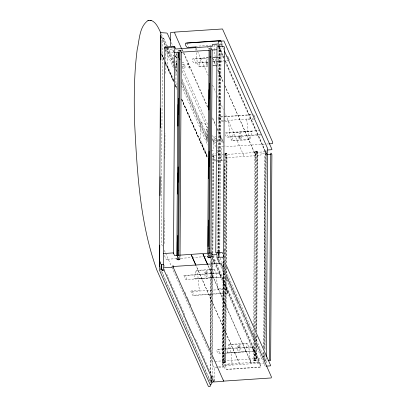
<?xml version="1.0" encoding="UTF-8"?>
<svg xmlns="http://www.w3.org/2000/svg" width="407" height="407" viewBox="0 0 407 407"><rect width="100%" height="100%" fill="white"/><g stroke="black" fill="none" stroke-linecap="round" stroke-linejoin="round"><path stroke-width="0.31" stroke-dasharray="2.04 1.53" d="M164.326 243.605L164.479 218.198M164.835 158.491L164.988 133.084M165.344 73.377L165.486 49.242M164.464 266.417L163.807 264.84M167.475 47.863L167.363 65.476L174.079 80.82M176.933 65.802C176.373 64.896 174.674 60.078 177.086 61.36M175.997 66.814L175.926 84.798L175.6 84.249M176.414 64.55L176.429 61.833M176.745 64.55L176.78 61.95M177.157 256.949L177.162 255.677M177.615 257.814L177.625 255.911M177.93 257.621L177.94 255.718M179.314 257.193L179.324 255.927M180.062 257.199L180.067 255.927M185.068 67.196L184.798 64.759L181.965 64.474M187.408 64.316C186.833 62.022 189.555 63.975 188.202 64.861C186.671 65.008 188.075 63.273 188.436 64.759M188.873 67.613C188.232 65.42 190.929 66.992 189.728 68.117C188.227 68.437 189.433 66.478 189.886 68.025M190.893 291.478L191.31 290.954L199.384 290.211L199.379 290.629L197.726 274.598L196.077 270.874L214.347 269.602L212.596 277.828L194.053 279.06M207.723 255.036L207.733 253.765M208.465 255.677L208.476 253.77M208.786 254.848L208.796 253.581M209.875 255.133L209.88 253.953M210.18 255.052L210.185 253.78M160.134 267.74L210.404 381.191L210.104 381.211L210.124 377.101M210.149 373.082L210.266 353.418M210.292 348.977L210.806 263.36M210.806 262.724L210.836 258.282M210.373 382.834L210.383 380.937M210.399 378.408L210.429 377.075M210.455 373.056L210.572 353.398M210.572 349.287L211.116 258.14M210.719 350.748L211.269 258.572M211.33 355.474L211.294 361.248L213.863 367.043L216.636 366.931M211.35 351.663L211.869 264.642M211.874 264.011L211.899 259.564M211.94 252.574L212.128 220.818M212.149 217.638L212.52 155.306L223.377 154.68M212.057 356.44L212.027 361.579L214.133 361.38M212.083 352.63L212.632 260.531M212.673 253.546L213.258 155.703M212.149 376.948L212.261 357.89M212.281 354.08L212.83 261.971M212.861 257.524L212.871 255.616M212.886 253.078L213.477 153.978C211.314 154.609 212.057 154.095 215.613 153.286M213.823 141.524L213.843 139.067L214.774 138.517L216.27 138.416M213.985 380.886L214.001 378.317M214.219 381.171L214.311 367.821L218.167 367.44M217.877 141.239L217.893 139.102L217.038 138.553M217.714 252.147L218.93 47.624M218.345 251.674L219.556 48.367L220.625 50.412M218.467 251.964L219.673 49.924L218.076 49.786M218.564 251.709L219.78 47.385M219.434 256.41L219.444 255.082M219.465 251.908L220.66 50.499M220.238 138.39C219.551 136.32 222.273 137.678 221.108 138.929C219.566 139.225 220.798 137.281 221.266 138.838M219.821 252.045L221.037 48.097L219.388 47.975M221.683 141.651C221.113 139.484 223.738 141.107 222.553 142.191C220.991 142.45 222.258 140.568 222.71 142.099M222.42 44.745L221.52 42.425M223.128 270.156L222.588 361.04L223.412 361.609L223.901 361.416L224.42 273.702M223.153 266.346L223.184 260.628M223.214 256.181L223.224 254.278M223.168 270.004L222.629 360.887L214.759 361.34M223.189 266.188L223.224 260.475M223.25 256.664L223.265 254.121M223.453 271.957L222.96 366.178L223.524 271.479M223.484 266.88L223.514 261.798M223.54 257.351L223.56 254.177M223.55 267.033L223.585 261.314M223.611 257.504L223.626 254.329M223.86 272.7L223.331 361.045L224.181 360.775L225.03 361.055L225.534 276.521M223.886 268.254L223.921 262.535M223.942 258.725L223.998 249.196M224.359 188.853L224.506 164.082M224.176 272.939L223.616 366.397L217.246 366.89M224.206 267.857L224.237 262.774M224.262 258.328L224.313 249.44M224.359 242.45L224.827 163.69M224.883 160.536L224.868 159.885M224.873 155.372L224.506 259.732M224.45 269.256L224.481 263.543M225.229 274.811L224.715 361.253L225.239 361.492L225.778 361.06L226.282 276.526M225.254 270.365L225.29 264.647M225.31 260.836L225.941 155.342L226.256 155.148L225.626 261.279M224.72 361.625L223.631 361.701L224.72 361.711L224.766 353.851L223.677 353.927M224.868 154.39L225.956 154.395L225.91 162.256L224.893 162.327M225.564 271.444L225.6 265.725M225.997 276.78L225.498 360.678L253.48 358.745M226.022 272.97L226.053 267.251M226.078 262.805L226.724 154.767L227.004 155.153L226.363 262.556M226.302 272.715L226.338 266.997M229.477 60.384L227.818 56.4L212.703 57.453M253.561 338.517L253.439 358.898L254.344 359.467L254.757 359.3L254.863 341.458M253.622 334.554L253.617 328.988M253.637 325.178L254.665 152.986M254.299 339.789L254.182 358.903L255.576 358.679M254.319 335.978L254.35 330.896M254.375 327.086L255.408 152.991L255.983 153.393L254.94 328.754M255.672 343.167L255.581 359.569L254.93 359.742L254.492 359.559L254.543 351.699L255.632 351.709M255.749 329.828L256.807 152.254L256.166 152.07L255.718 152.243L255.672 160.104L256.761 160.027M254.884 337.647L254.914 332.565M255.698 338.721L255.723 334.274M256.802 153.195L257.117 153.001L256.059 330.906M255.978 344.246L255.891 358.908L255.53 358.659M256.003 340.435L256.034 335.353M256.435 345.772L256.359 358.531L262.154 357.931M256.461 341.325L256.496 335.607M256.517 331.797L257.585 152.62L257.86 153.007L256.802 331.547M256.71 346.154L256.639 358.913L256.171 359.335L255.576 359.106M256.741 341.071L256.771 335.994M263.67 357.555L263.7 351.836M263.726 347.39L264.876 154.879L266.076 154.629L264.921 350.32M263.945 351.999L263.914 357.132L264.041 351.862M263.97 347.553L265.14 151.226L266.02 153.185L267.328 153.149M264.062 348.687L265.237 151.089M264.865 360.485L264.901 354.131M264.972 354.319L264.942 359.457L266.417 359.188M264.998 349.872L266.168 153.546L266.646 154.594M266.783 152.594L266.997 150.03M266.387 357.382L266.275 363.166M225.956 154.395L224.868 154.472M223.708 365.242L232.199 364.255L232.194 364.672L230.54 348.641L228.892 344.917L247.156 343.645L245.406 351.872L226.862 353.103M256.807 152.254L255.718 152.33M254.492 359.559L255.586 359.483M227.192 352.737L253.434 351.256C254.868 350.829 252.783 346.845 251.668 346.891L217.16 349.287C215.751 349.567 217.903 353.825 218.925 353.652L253.836 350.982L252.172 347.232L218.167 349.593L219.831 353.576M207.219 272.156L207.168 272.212A1.211 0.493 0.3 0 0 205.667 271.571A1.211 0.493 0.3 0 0 205.225 272.41A1.211 0.493 0.3 0 0 207.219 272.156L206.985 273.133L205.784 273.321M207.509 129.848L207.616 138.11M175.9 84.453L177.162 83.506M206.288 129.187L206.191 138.614L207.326 141.661L207.382 131.659L206.288 129.187L207.682 129.09M180.062 50.865L180.118 50.382L180.744 50.468M217.46 64.81L219.129 57.331L212.703 57.779M265.537 361.218L265.674 360.856L219.251 256.095M252.075 131.023L233.577 132.239L233.577 132.657L251.938 131.375L250.076 139.632L231.812 140.898L230.097 137.037L228.475 121.144L220.309 121.53C219.19 121.591 217.109 117.486 218.544 117.165L251.236 114.891M227.096 352.742L228.861 344.5L247.13 343.228L248.84 347.095L250.463 362.988L258.633 362.601C259.651 362.428 261.808 366.687 260.394 366.966L225.682 369.358L225.285 369.19L223.702 365.618M179.975 50.85L180.677 50.585M176.028 64.021L177.07 64.077M208.837 48.825L210.19 47.914L211.823 48.321M206.095 63.884L206.329 62.907L207.941 62.795M238.904 137.927L239.138 136.956L240.756 136.844M240.028 346.199A1.211 0.493 0.3 0 1 238.034 346.454A1.211 0.493 0.3 0 1 238.477 345.619A1.211 0.493 0.3 0 1 240.028 346.199C240.588 346.917 238.746 347.954 237.83 346.973L237.81 350.503C240.313 353.205 240.883 345.752 239.402 347.263M182.056 62.693L182.931 62.235L184.081 62.709L184.066 65.125L183.252 64.784L182.204 64.952M224.847 146.199L224.959 145.706M224.979 153.246L225.132 153.495L225.081 153.225M255.906 151.083C250.641 154.655 262.866 152.615 255.942 151.083M217.267 152.93C219.129 151.689 218.152 147.736 217.155 145.889M206.217 273.275L207.046 272.787L207.015 276.48L205.845 276.928L204.996 276.46L205.016 272.929L205.443 273.204M215.741 136.279C214.168 136.304 214.092 140.237 215.679 138.823M187.017 279.533L185.358 275.549L219.363 273.189L220.95 277.121L194.19 278.709L196.047 270.457L214.316 269.185L216.031 273.046L217.653 288.939L225.819 288.558C226.958 288.471 228.973 292.674 227.584 292.923L192.872 295.314L192.475 295.146L190.893 291.575M167.465 259.244L166.204 259.463L163.873 254.243M225.112 153.22C227.691 152.879 227.482 156.044 224.832 155.169M210.979 48.24L211.599 48.321M208.343 57.667L200.768 58.196L200.87 58.603M218.34 45.345C217.404 45.879 213.171 45.208 214.006 45.869L215.562 61.264L216.3 63.1M173.703 52.752L167.806 53.114L165.761 48.514M174.527 67.593L175.895 67.496L176.251 66.906L176.287 57.56L175.57 55.856M253.597 119.215L246.744 119.877L246.744 119.46L248.397 135.49L250.051 139.214L231.781 140.481L233.577 132.239L225.503 132.875C224.074 133.303 226.16 137.286 227.269 137.24L261.172 134.885M211.426 150.921L212.82 150.819L213.176 150.234L213.212 140.883L212.159 138.436M180.906 258.313L191.478 257.575M192.099 257.534L203.297 256.756M203.917 256.71L206.405 256.537M255.031 360.841C248.748 358.282 261.187 358.323 255.097 360.841M163.767 38.192L162.469 38.517L161.248 243.361L162.805 246.881M195.329 46.317L211.706 45.177M214.85 44.958L219.261 44.653M212.703 57.367L219.266 56.98M208.298 57.758L193.813 58.766L195.472 62.749L208.069 61.874M200.804 58.608L208.353 58.084M212.474 61.564L227.589 60.516M207.957 62.256L194.46 63.192C193.345 63.238 191.259 59.259 192.694 58.832L200.768 58.196L198.967 66.438L207.789 65.827M212.963 61.91L216.092 61.691M216.717 61.645L227.757 60.882M212.79 65.476L217.16 65.176M207.819 66.244L198.931 66.784L197.288 62.993L196.174 52.121M212.815 65.893L217.19 65.593M177.07 71.576L176.139 70.813L175.503 68.722M251.043 114.672L219.556 116.86L221.215 120.843L223.107 120.711M223.733 120.665L253.332 118.61M260.017 130.479L226.623 133.043L228.286 136.793L260.399 134.559M223.575 146.301L221.617 146.617L221.566 160.068L217.185 150.183M264.265 144.195L225.01 146.693M266.773 144.017L268.651 143.89M226.394 153.754L225.697 154.024L225.839 153.551L226.46 153.637M224.145 154.624L261.915 152.004L265.196 151.002M225.061 157.799L260.841 155.311L261.167 153.256L266.209 153.007M266.468 154.919L225.437 62.79M217.099 160.841L223.957 160.363M214.972 161.223L212.027 154.818M216.209 161.136L223.575 160.628M167.542 259.239L176.328 258.633M212.408 256.125L216.097 255.886M209.59 351.831L209.193 351.562M263.97 360.917L267.582 360.668M251.002 362.428L239.331 363.334L196.235 266.092M264.692 363.527L259.142 363.797L215.283 264.82M218.768 367.394L223.652 367.058L222.502 363.843L222.481 364.413L239.331 363.242L196.235 266M265.227 366.203L219.826 264.25M210.266 48.285L209.524 48.387L210.302 48.591M224.776 153.622L225.783 154.034L224.776 153.871M239.051 347.369L237.871 347.156L237.657 346.174M215.7 160.933L213.273 155.739M205.815 273.27L204.889 272.934L204.848 272.13M212.133 376.378L213.329 376.709L214.001 378.245M208.15 62.958L206.72 62.826L206.268 63.253L206.293 59.559L207.163 59.107L208.17 59.427M222.456 362.047C223.173 363.273 225.142 363.309 225.87 362.072C226.16 360.404 221.464 360.653 222.705 362.332M163.67 38.136L167.613 46.586M180.967 50.468L181.395 50.961C180.718 49.578 178.007 49.776 177.966 51.399M179.66 50.875L178.668 50.529L179.406 50.432L179.701 50.89M240.959 137.006L241.127 133.628L239.698 133.196L239.107 133.603L239.077 137.296L239.535 136.869L241.066 136.976L241.28 137.958M253.317 359.9L253.739 360.393M255.306 151.684L256.639 151.892L255.983 151.46L255.245 151.557M176.277 53.505L177.513 57.575M243.844 155.744L224.873 112.927M175.458 55.617L176.236 57.367L176.129 57.117M221.459 42.058L221.937 43.127M253.561 114.499L255.225 118.244M228.027 57.117L229.385 60.175M253.876 115.451L255.235 118.513M222.878 47.553L223.906 49.873M218.935 46.398L223.886 57.499M225.346 60.862L266.626 154.009M219.342 47.477L223.957 57.891M225.493 61.36L266.514 153.932M218.259 46.591L223.901 59.32M207.575 46.739L208.598 49.054M212.703 58.313L216.29 66.412M217.831 69.882L223.214 82.031M224.75 85.506L255.535 155.072L224.75 85.597M212.703 58.405L216.29 66.504M217.831 69.979L223.214 82.128M196.159 48.128L208.206 75.417M212.566 85.16L215.644 92.196M217.18 95.574L223.331 109.554M186.742 43.05L188.405 46.795M182.346 49.552L183.628 52.447M183.888 53.027L208.008 107.453M212.622 117.872L215.7 124.822M217.241 128.297L223.397 142.191M181.751 49.069L183.298 52.554M183.552 53.139L208.018 108.338M212.652 118.798L215.741 125.773M217.287 129.258L223.463 143.203M171.362 42.562L172.909 46.042M173.163 46.627L173.937 48.367M176.251 53.592L177.538 56.497M182.173 66.951L207.651 124.445M212.54 135.48L215.629 142.45M174.013 52.162L173.011 50.153L168.859 48.733A3.322 1.348 0.8 0 1 167.745 48.199M175.503 55.525L176.994 58.883M207.575 127.9L205.825 124.206L201.674 122.787A3.322 1.348 0.8 0 1 200.29 121.917L200.183 139.53L207.636 156.547M171.261 46.546L174.084 52.915M175.62 56.39L177.162 59.865M182.036 70.864L207.692 128.765M212.057 138.604L215.649 146.713M174.038 56.125L173.489 55.118L173.392 64.545L173.977 66.585M167.867 47.166L174.054 61.121M175.6 64.606L177.142 68.096M182.041 79.141L207.545 136.701M161.365 34.183L167.282 47.522M167.536 48.102L173.967 62.607M175.509 66.092L177.05 69.572M181.934 80.596L207.646 138.609M161.253 36.121L166.382 47.7M166.641 48.275L174.079 65.064M175.615 68.539L177.157 72.008M181.517 81.848L207.677 140.888M161.203 36.722L166.076 47.721M166.336 48.301L174.028 65.664M175.57 69.134L177.106 72.609M181.726 83.028L207.631 141.488M165.334 49.445L174.054 69.129M175.595 72.604L177.137 76.078M181.497 85.923L207.667 144.978M161.665 53.755L163.721 58.384M165.257 61.854L173.977 81.537M175.519 85.007L177.055 88.482M181.675 98.901L207.58 157.361M161.665 54.065L163.716 58.694M165.257 62.169L173.977 81.848M175.519 85.317L177.055 88.792M181.675 99.211L207.58 157.672M161.874 54.93L163.929 59.564M165.466 63.034L173.931 82.138M175.468 85.607L177.009 89.082M181.629 99.501L207.534 157.962M161.874 55.24L163.924 59.875M165.466 63.344L173.931 82.448M175.468 85.918L177.009 89.392M181.624 99.812L207.529 158.272M218.793 259.371L220.075 262.271M218.269 258.277L220.065 262.327M220.64 264.316L221.922 267.211M222.176 267.786L223.458 270.68M223.718 271.26L224.486 272.995M226.536 277.625L227.304 279.36M227.564 279.935L229.36 283.989M229.614 284.564L230.896 287.459M231.151 288.039L232.946 292.089M233.201 292.664L234.483 295.558M235.765 298.453L236.538 300.188M236.793 300.768L238.075 303.658M239.357 306.552L240.125 308.287M242.948 314.652L243.717 316.387M246.79 323.331L256.532 345.314M213.11 255.978L216.443 263.502M216.697 264.082L259.793 361.324L259.808 363.141L216.203 264.743M212.357 256.064L214.921 261.849M213.726 259.529L214.499 261.263M216.036 264.738L259.127 361.981L251.002 362.525L207.911 265.283M207.911 265.186L250.987 362.388M185.058 292.496L185.831 294.23M187.113 297.125L187.881 298.86M188.141 299.44L189.937 303.495M190.191 304.075L190.959 305.81M164.352 250.366L165.384 252.696M165.639 253.276L171.566 266.646M171.825 267.231L209.183 351.531M166.748 274.155L184.707 314.687M195.482 339L211.905 376.058M212.159 376.638L214.214 381.267M160.17 261.513L160.938 263.248M160.378 262.688L160.892 263.848M160.165 262.454L160.679 263.609M160.373 263.629L160.887 264.789M183.455 315.725L185.251 319.78M185.511 320.355L188.843 327.879M189.097 328.459L192.435 335.984M160.338 268.92L210.104 381.211M195.803 48.443L196.108 51.511M176.033 67.165A3.322 1.363 1 0 1 176.577 66.163M181.949 66.616A2.06 0.845 0.3 0 1 184.625 66.804A2.06 0.845 0.3 0 1 184.559 67.913A2.06 0.845 0.3 0 1 181.868 68.025M176.765 64.667A1.313 0.534 0.3 0 1 177.045 64.23M217.023 140.695A2.06 0.845 0.3 0 1 217.547 141.87M215.445 142.206A2.06 0.845 0.3 0 1 213.833 141.209A2.06 0.845 0.3 0 1 216.254 140.557M207.931 64.413A1.211 0.493 0.3 0 1 206.354 64.311A1.211 0.493 0.3 0 1 206.38 63.66A1.211 0.493 0.3 0 1 207.967 63.594M183.933 275.488L185.511 279.436L185.902 279.604L221.021 277.172L221.037 276.872L219.454 273.021L219.058 272.853L183.933 275.488M192.425 291.498L194.083 295.482L228.088 293.121L226.429 289.138L192.425 291.498M225.239 365.547L226.897 369.531L260.902 367.165L259.244 363.181L225.239 365.547M223.87 362.235L223.743 362.642L223.117 362.556L223.87 362.235M254.736 360.093L254.604 360.495C253.134 360.729 255.072 359.523 255.113 360.261L256.054 360.337L254.736 360.093M256.593 151.669L257.321 151.496L256.593 151.669M223.814 362.108L224.455 362.591L225.193 362.484L223.814 362.108M225.275 362.551L224.644 362.871L225.275 362.551M256.135 360.404L255.51 360.724L256.135 360.404M255.387 360.816L255.311 360.551L255.393 360.816M224.527 362.963L224.445 362.698L224.532 362.963M179.365 50.056L179.416 50.326L179.365 50.056M210.226 47.914L210.277 48.179L210.226 47.914M211.202 48.036L210.892 47.955L211.574 48.179L211.202 48.036M180.342 50.183L180.031 50.097L180.718 50.326L180.342 50.183M256.919 151.206L256.608 151.124L257.29 151.348L256.919 151.206M226.063 153.353L225.748 153.266L226.434 153.495L226.063 153.353M239.275 138.4A1.211 0.493 0.3 0 0 241.27 138.151A1.211 0.493 0.3 0 0 239.718 137.566A1.211 0.493 0.3 0 0 239.275 138.4"/><path stroke-width="0.61" d="M159.315 266.605L159.346 261.314L159.859 262.474M160.592 52.35L159.351 260.373L159.865 261.533M160.592 52.035L160.694 35.567M159.346 262.993L159.346 269.897L210.322 384.941L210.816 384.793L212.113 382.595M160.679 39.443L160.796 32.621L166.677 33.033L167.313 33.42L170.335 40.237M159.63 264.235L159.651 261.294M159.656 260.353L159.748 245.131M160.043 195.66L160.155 176.633M160.444 127.798L160.562 108.14M160.851 59.936L160.897 52.325M160.897 52.015L160.969 39.978M176.882 255.27L178.093 52.015M177.162 255.677L177.249 241.702M177.528 194.068L177.656 173.107M177.935 126.104L178.062 104.507M178.342 57.504L178.373 52.422M177.656 250.829L177.747 235.587M178.062 182.229L178.154 166.987M178.47 114.27L178.561 98.387M177.945 255.082L179.156 51.826M178.754 255.555L179.97 51.608L180.301 51.414L181.283 51.979L180.036 255.454M186.742 43.05L220.752 40.451L221.225 41.524M191.346 255.057L195.726 264.937M207.733 253.129L209.071 49.568M208.058 246.545L208.18 226.221M208.465 178.581L208.588 158.257M208.872 109.982L208.995 89.657M208.588 235.348L208.679 220.106M208.995 166.753L209.086 151.506M209.402 98.789L209.493 83.542M208.796 253.581L210.012 49.69M209.615 253.383L210.826 49.435L211.238 49.272L212.144 49.842L210.897 253.317M210.363 384.101L210.144 386.431M216.982 255.408L216.987 257.845L219.571 263.67M218.238 44.795L218.259 46.591M217.709 252.783L222.141 252.457L222.782 253.592L223.316 253.556L224.542 47.619L223.819 46.281L216.992 46.8L215.766 252.737L217.129 252.849M218.345 252.309L218.488 254.182M218.528 257.417L218.549 253.612M219.785 46.754L219.8 44.144L221.322 44.037L222.364 46.388M219.816 252.681L219.805 254.034L218.544 254.177M223.575 380.062L223.372 381.4L213.568 381.969L163.227 268.335L163.436 253.576L173.331 252.879L174.501 255.525L211.63 252.945L212.596 254.823M266.392 356.746L267.633 148.545L224.42 51.033M270.004 360.124L269.541 359.137L270.767 153.225L271.093 153.124L271.886 154.462L270.66 360.373L268.152 360.627M177.956 250.758L178.821 250.534M211.136 376.175L211.157 380.479L211.93 382.275L211.024 380.606M211.045 56.939L209.951 56.934M208.827 248.529L209.839 248.458M148.993 20.487L147.975 20.559C139.133 26.928 139.53 40.008 137.19 49.588C134.112 73.229 133.959 97.141 134.513 120.94C137.073 171.062 139.703 222.543 156.888 270.151L208.323 386.212L208.827 386.65L209.844 386.579M213.879 381.654L211.772 382.183L211.03 380.555M164.27 269.78C160.821 273.026 159.549 261.95 163.609 264.733M180.103 59.168L179.1 59.076M174.328 52.706L178.078 52.447M208.964 50.3L181.273 52.172M150.142 20.421L151.16 20.35C156.385 22.436 158.547 28.353 160.851 33.023M216.616 49.771L212.108 50.005M269.281 143.844L272.542 143.615L272.746 142.374L222.492 28.963L174.974 32.087L174.776 33.333L181.491 48.489M267.587 149.99L271.759 149.7L271.957 149.344L223.916 40.944L218.345 41.311L218.188 43.956L212.53 44.414L212.2 46.469L175.732 49.003L174.562 46.357L171.261 46.546M267.536 154.609L271.006 154.37M173.204 253.444L173.535 253.342L174.761 47.431L174.364 46.983L164.835 47.695L163.624 253.673M208.328 257.117L210.236 256.985M266.371 366.127L270.472 365.842L270.665 365.486L222.67 257.148L217.562 257.372M147.975 20.559L151.16 20.35M208.262 257.239L208.888 257.326L208.979 256.741L209.346 256.832M207.601 256.731C208.333 257.992 210.373 257.977 211.06 256.68C211.075 255.092 206.659 255.367 207.85 257.015M176.74 258.872C177.457 260.104 179.421 260.139 180.153 258.903C180.443 257.234 175.748 257.478 176.984 259.162M163.924 267.786L172.39 267.267C172.258 265.974 173.341 264.713 173.769 267.017M220.838 40.893L185.729 43.122C184.32 43.396 186.477 47.655 187.495 47.482L195.436 46.937L195.675 47.217M211.844 254.904L216.794 254.629C216.61 251.775 217.994 251.745 218.737 254.94M174.649 32.184L170.65 32.418L170.553 46.637L164.545 47.054L165.074 48.865M211.162 253.744L211.162 255.52L214.769 263.665M207.656 264.611L203.022 254.151L207.397 264.128M191.366 255.006L195.981 265.42M161.971 269.907L161.437 268.406L161.671 264.377L161.62 268.559L162.454 270.574L162.2 270.426M173.382 266.819L173.377 267.714L223.636 381.12L271.26 377.945L271.347 376.755L221.093 263.344L173.58 266.468L173.382 266.819M178.154 259.066L178.027 259.468L177.401 259.386L178.154 259.066M178.098 258.933L178.739 259.422L179.477 259.315L178.098 258.933M179.558 259.381L178.927 259.697L179.558 259.381M210.419 257.234L209.788 257.555L210.419 257.234M209.671 257.646L209.59 257.382L209.676 257.646M178.805 259.793L178.729 259.529L178.815 259.793"/></g></svg>
